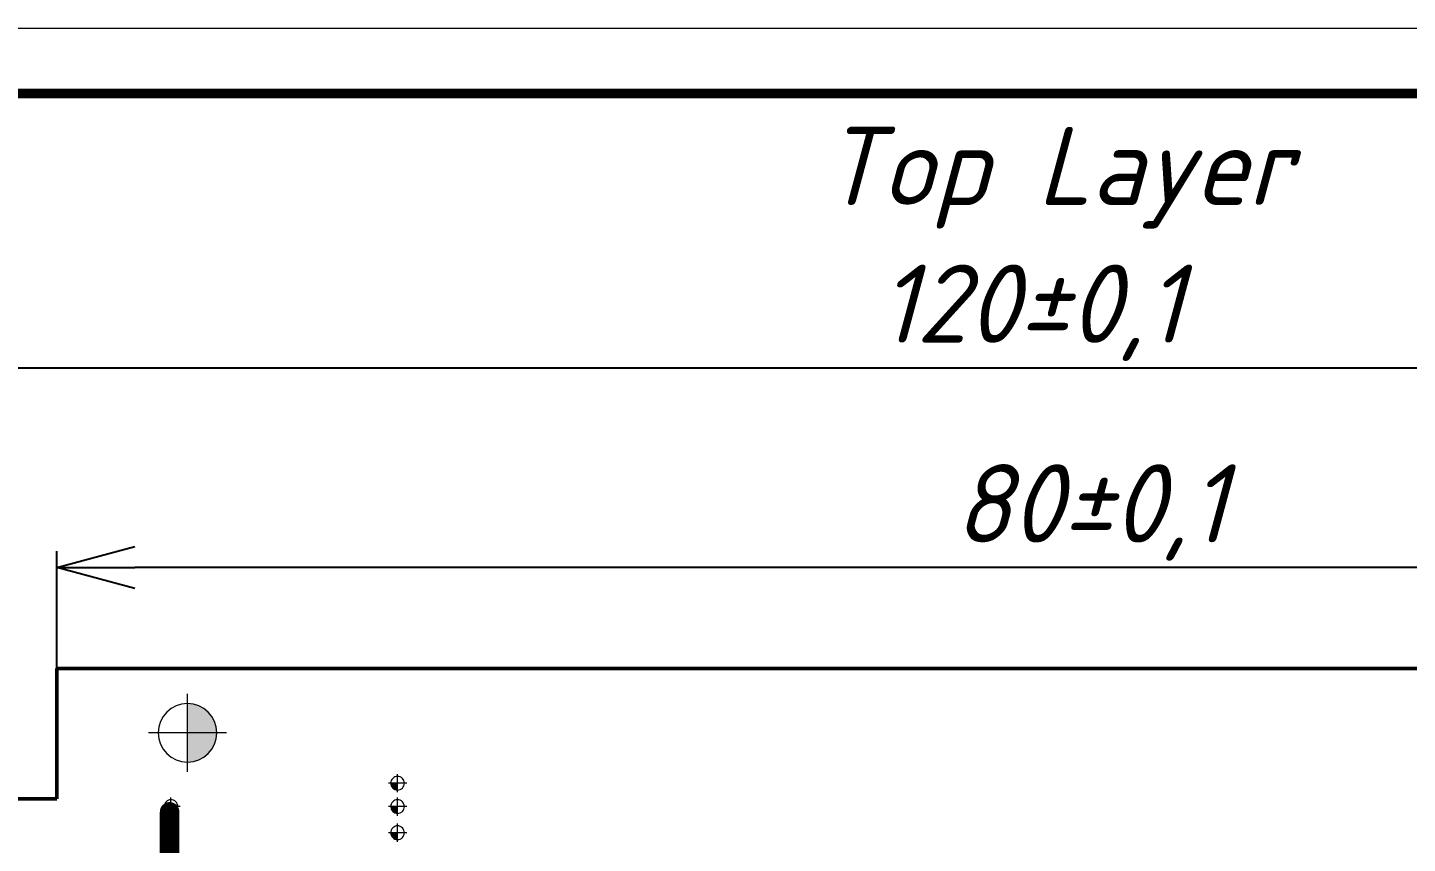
# Paper-space layout 'Layout1' of a CAD drawing. Header units: millimetres. Extents: x 0 to 841, y 0 to 594.
# Drawn here: x 113.3 to 219.3, y 531.4 to 594.1 of the extents above; entities that cross this region are included whole.
import ezdxf

# ---------------------------------------------------------------- set-up
doc = ezdxf.new("R2010")
doc.units = ezdxf.units.MM
doc.layers.get('0').update_dxf_attribs({"lineweight": 50})
for name, color, linetype in [('PDF _Геометрия', 7, 'Continuous'), ('PDF _Сплошная заливка', 7, 'Continuous'), ('TopLayer', 1, 'Continuous')]:
    doc.layers.add(name, color=color, linetype=linetype)
doc.styles.add('GOST-2.304_Type-B_italic', font='GOST Common Italic.ttf')
doc.dimstyles.new('ISO-25', dxfattribs={"dimtxt": 2.5, "dimasz": 2.5, "dimexe": 1.25, "dimexo": 0.625, "dimtad": 1, "dimtxsty": 'Standard', "dimcen": 2.5, "dimadec": 0, "dimazin": 0, "dimtfac": 1, "dimtmove": 0, "dimatfit": 3, "dimfxl": 1, "dimarcsym": 0})

# ---------------------------------------------------------------- blocks, each defined once
blk = doc.blocks.new('_Open30')
at = {"color": 0, "linetype": 'ByBlock', "lineweight": -2}
for p, q in [((-1, 0.268), (0, 0)), ((0, 0), (-1, -0.268)), ((0, 0), (-1, 0))]:
    blk.add_line(p, q, dxfattribs=at)
blk = doc.blocks.new('*D69')
at = {"color": 0, "lineweight": -2, "transparency": 16777216}
for p, q in [((115.59, 544.86), (115.59, 553.87)), ((275.59, 544.86), (275.59, 553.87)), ((269.59, 552.62), (121.59, 552.62))]:
    blk.add_line(p, q, dxfattribs=at)
at = {"layer": 'Defpoints', "color": 0, "lineweight": 20, "transparency": 16777216}
for p in [(115.59, 552.62), (115.59, 544.86), (275.59, 544.86)]:
    blk.add_point(p, dxfattribs=at)
at = {"color": 0, "lineweight": -2, "transparency": 16777216, "xscale": 6, "yscale": 6, "zscale": 6, "rotation": 180}
blk.add_blockref('_Open30', (115.59, 552.62), dxfattribs=at)
at = {"color": 0, "lineweight": -2, "transparency": 16777216, "xscale": 6, "yscale": 6, "zscale": 6}
blk.add_blockref('_Open30', (275.59, 552.62), dxfattribs=at)
at = {"color": 0, "transparency": 16777216, "insert": (194.95, 556.84), "char_height": 6, "attachment_point": 5, "style": 'GOST-2.304_Type-B_italic'}
blk.add_mtext('80{\\fGOST type B|b0|i1|c204|p34;\\C0;%%P0,1}', dxfattribs=at)
blk = doc.blocks.new('*D70')
at = {"color": 0, "lineweight": -2, "transparency": 16777216}
for p, q in [((75.59, 534.86), (75.59, 569.2)), ((315.59, 534.86), (315.59, 569.2)), ((81.59, 567.95), (309.59, 567.95))]:
    blk.add_line(p, q, dxfattribs=at)
at = {"layer": 'Defpoints', "color": 0, "lineweight": 20, "transparency": 16777216}
for p in [(315.59, 567.95), (75.59, 534.86), (315.59, 534.86)]:
    blk.add_point(p, dxfattribs=at)
at = {"color": 0, "lineweight": -2, "transparency": 16777216, "xscale": 6, "yscale": 6, "zscale": 6, "rotation": 180}
blk.add_blockref('_Open30', (75.59, 567.95), dxfattribs=at)
at = {"color": 0, "lineweight": -2, "transparency": 16777216, "xscale": 6, "yscale": 6, "zscale": 6}
blk.add_blockref('_Open30', (315.59, 567.95), dxfattribs=at)
at = {"color": 0, "transparency": 16777216, "insert": (190.38, 572.17), "char_height": 6, "attachment_point": 5, "style": 'GOST-2.304_Type-B_italic'}
blk.add_mtext('120{\\fGOST type B|b0|i1|c204|p34;\\C0;%%P0,1}', dxfattribs=at)

psp = doc.layouts.get("Layout1")

# ---------------------------------------------------------------- hatches: boundary and pattern name
at = {"layer": 'PDF _Сплошная заливка', "transparency": 33554559}
for points in [[(127.876, 539.931, 0.4142051), (125.626, 542.181), (125.626, 542.181), (125.626, 542.181), (125.626, 539.931), (125.626, 539.931)], [(125.626, 537.681, 0.4142051), (127.876, 539.931), (127.876, 539.931), (127.876, 539.931), (125.626, 539.931), (125.626, 539.931)], [(141.233, 536.065, 0.4142588), (141.758, 535.54), (141.758, 535.54), (141.758, 535.54), (141.758, 536.065), (141.758, 536.065)], [(123.833, 534.265, 0.1989884), (123.987, 533.894), (123.987, 533.894, 0.1990018), (124.358, 533.74), (124.358, 533.74), (124.358, 533.74), (124.358, 534.265), (124.358, 534.265)], [(141.233, 534.265, 0.1988801), (141.387, 533.894), (141.387, 533.894, 0.1990199), (141.758, 533.74), (141.758, 533.74), (141.758, 533.74), (141.758, 534.265), (141.758, 534.265)], [(123.725, 532.465, 0.1989884), (123.879, 532.094), (123.879, 532.094, 0.1989884), (124.25, 531.94), (124.25, 531.94), (124.25, 531.94), (124.25, 532.465), (124.25, 532.465)], [(141.233, 532.265, 0.4142588), (141.758, 531.74), (141.758, 531.74), (141.758, 531.74), (141.758, 532.265), (141.758, 532.265)]]:
    psp.add_hatch(color=7, dxfattribs=at).paths.add_polyline_path(points)

# ---------------------------------------------------------------- linework, layer by layer
at = {"lineweight": 50}
for p, q in [((115.59, 544.86), (115.589, 534.86)), ((275.589, 544.859), (115.59, 544.86)), ((115.589, 534.86), (75.589, 534.86))]:
    psp.add_line(p, q, dxfattribs=at)
at = {"color": 18, "lineweight": 40, "true_color": 0x000000}
for points, const_width in [([(0.05, 594.007), (841.007, 594.007), (841.007, 0.05), (0.05, 0.05), (0.05, 594.007)], 0.0991), ([(20.05, 589.007), (836.05, 589.007)], 0.749)]:
    psp.add_lwpolyline(points, dxfattribs=dict(at, const_width=const_width))
at = {"layer": 'PDF _Геометрия', "lineweight": 9}
for points in [[(125.626, 536.931), (125.626, 542.931)], [(128.626, 539.931), (122.626, 539.931)], [(141.758, 535.365), (141.758, 536.765)], [(142.458, 536.065), (141.058, 536.065)], [(125.058, 534.266), (123.658, 534.266)], [(124.358, 533.565), (124.358, 534.965)], [(142.458, 534.266), (141.058, 534.266)], [(141.758, 533.565), (141.758, 534.965)], [(124.25, 531.765), (124.25, 533.165)], [(141.758, 531.565), (141.758, 532.965)], [(124.95, 532.465), (123.55, 532.465)], [(142.458, 532.265), (141.058, 532.265)]]:
    psp.add_lwpolyline(points, dxfattribs=at)
for points in [[(127.876, 539.931, 0.414158), (125.626, 542.181, 0.414158), (123.376, 539.931, 0.414158), (125.626, 537.681, 0.414158)], [(142.283, 536.065, 0.4143145), (141.758, 536.59, 0.4143145), (141.233, 536.065, 0.4143145), (141.758, 535.54, 0.4143145)], [(124.883, 534.266, 0.4143145), (124.358, 534.79, 0.4143145), (123.833, 534.266, 0.4140361), (124.358, 533.74, 0.4140361)], [(142.283, 534.266, 0.4143145), (141.758, 534.79, 0.4143145), (141.233, 534.266, 0.4140361), (141.758, 533.74, 0.4140361)], [(124.775, 532.465, 0.4143145), (124.25, 532.99, 0.4143145), (123.725, 532.465, 0.4143145), (124.25, 531.94, 0.4143145)], [(142.283, 532.265, 0.4143145), (141.758, 532.79, 0.4143145), (141.233, 532.265, 0.4143145), (141.758, 531.74, 0.4143145)]]:
    psp.add_lwpolyline(points, format="xyb", close=True, dxfattribs=at)
at = {"layer": 'TopLayer', "lineweight": 20, "const_width": 1.5}
for points in [[(124.251, 532.465), (124.251, 533.865)], [(124.251, 530.573), (124.251, 532.465)]]:
    psp.add_lwpolyline(points, dxfattribs=at)
at = {"layer": 'TopLayer', "lineweight": 20, "const_width": 0.75}
for points in [[(123.876, 533.865, 1), (124.626, 533.865, 1)], [(123.876, 532.465, 1), (124.626, 532.465, 1)], [(123.876, 532.465, 1), (124.626, 532.465, 1)]]:
    psp.add_lwpolyline(points, format="xyb", close=True, dxfattribs=at)

# ---------------------------------------------------------------- texts
at = {"insert": (159.509, 586.442), "char_height": 6, "attachment_point": 1, "style": 'GOST-2.304_Type-B_italic'}
psp.add_mtext_dynamic_manual_height_columns('\\pxqc;{\\fGOST type B|b0|i1|c204|p34;Top Layer}', width=65.77171, gutter_width=12.5, heights=[0], dxfattribs=at)

# ---------------------------------------------------------------- dimensions: what is measured, and where the dimension line sits
for base, p1, p2, text, picture, middle in [((315.589, 567.948), (75.589, 534.86), (315.589, 534.86), '120{\\fGOST type B|b0|i1|c204|p34;\\C0;%%P0,1}', '*D70', (190.376, 567.948)), ((115.589, 552.616), (275.589, 544.86), (115.589, 544.86), '80{\\fGOST type B|b0|i1|c204|p34;\\C0;%%P0,1}', '*D69', (194.955, 552.616))]:
    dim = psp.add_linear_dim(base=base, p1=p1, p2=p2, angle=180, text=text, dimstyle='ISO-25', override={"dimtxt": 6, "dimasz": 6, "dimexo": 0, "dimtxsty": 'GOST-2.304_Type-B_italic', "dimblk1": 'Open30', "dimblk2": 'Open30', "dimsah": 1})
    dim.commit()
    dim.dimension.update_dxf_attribs({"geometry": picture, "text_midpoint": middle, "dimtype": 160})

doc.saveas('drawing.dxf')
